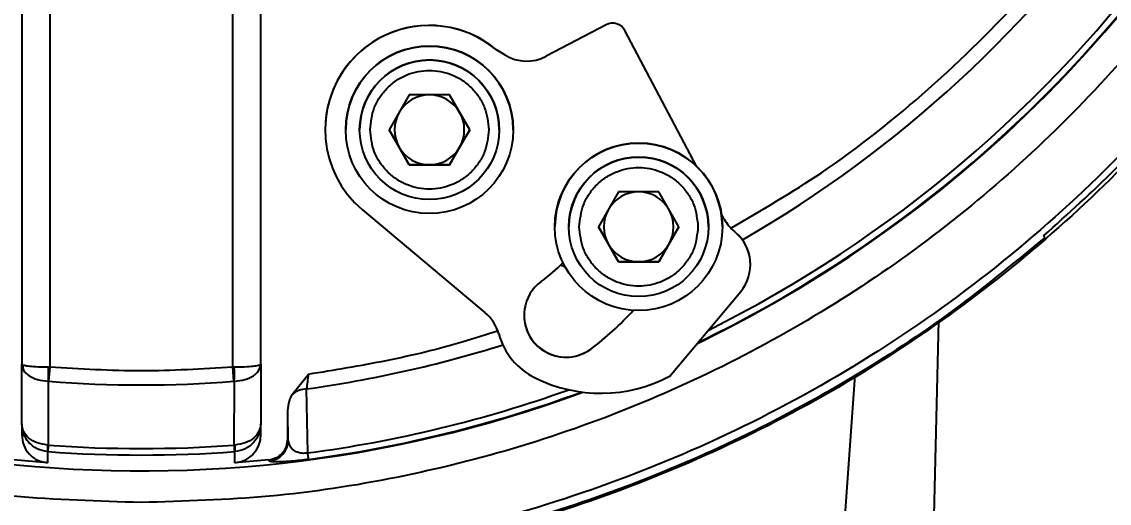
# Model space of a CAD drawing. Header units: millimetres. Extents: x 2028 to 4172, y 863 to 2379.
# Drawn here: x 2657.7 to 2735.6, y 2052.4 to 2086.9 of the extents above; entities that cross this region are included whole.
import ezdxf

# ---------------------------------------------------------------- set-up
doc = ezdxf.new("R2010")
doc.units = ezdxf.units.MM
doc.layers.add('AM_5', color=3, linetype='Continuous', lineweight=25)
doc.styles.add('SLDTEXTSTYLE1', font='txt.shx', dxfattribs={"width": 0.7, "bigfont": 'gbcbig.shx'})
doc.dimstyles.new('SLDDIMSTYLE12$0', dxfattribs={"dimtxt": 12, "dimasz": 10, "dimexe": 0, "dimexo": 0.0625, "dimgap": 0.875, "dimtad": 1, "dimdec": 1, "dimlfac": 1.8, "dimrnd": 1e-09, "dimzin": 12, "dimdsep": 46, "dimtxsty": 'SLDTEXTSTYLE1', "dimcen": 0.09, "dimdle": 8.16, "dimclrd": 3, "dimclre": 3, "dimadec": 0, "dimazin": 3, "dimtfac": 1, "dimtdec": 1, "dimtofl": 0, "dimtmove": 0, "dimatfit": 3, "dimfxl": 0, "dimfrac": 2, "dimtolj": 1, "dimlwd": 5, "dimlwe": 5, "dimarcsym": 0})

# ---------------------------------------------------------------- blocks, each defined once
blk = doc.blocks.new('*D51')
at = {"layer": 'AM_5', "color": 3, "lineweight": 5, "transparency": 16777216}
blk.add_line((2722.515, 2344.493), (2902.345, 2344.493), dxfattribs=at)
at = {"layer": 'AM_5', "color": 3, "linetype": 'Continuous', "lineweight": 5, "transparency": 16777216}
for p, q in [((2902.345, 2334.493), (2902.345, 2055.752)), ((2769.516, 2045.752), (2902.345, 2045.752))]:
    blk.add_line(p, q, dxfattribs=at)
at = {"layer": 'AM_5', "color": 3, "transparency": 16777216}
for points in [[(2900.678, 2334.493), (2904.011, 2334.493), (2902.345, 2344.493)], [(2900.678, 2055.752), (2904.011, 2055.752), (2902.345, 2045.752)]]:
    blk.add_solid(points, dxfattribs=at)
at = {"layer": 'Defpoints', "color": 0, "transparency": 16777216}
for p in [(2722.452, 2344.493), (2769.453, 2045.752), (2902.345, 2045.752)]:
    blk.add_point(p, dxfattribs=at)
at = {"layer": 'AM_5', "color": 0, "transparency": 16777216, "insert": (2895.47, 2195.122), "char_height": 12, "attachment_point": 5, "rotation": 90, "style": 'SLDTEXTSTYLE1'}
blk.add_mtext('\\A1;300', dxfattribs=at)

msp = doc.modelspace()

# ---------------------------------------------------------------- linework, layer by layer
at = {"color": 7, "linetype": 'Continuous', "lineweight": 25}
for p, q in [((2657.674, 2109.923), (2657.674, 2062.346)), ((2659.674, 2109.923), (2659.674, 2062.146)), ((2672.795, 2062.146), (2672.795, 2109.923)), ((2674.795, 2062.346), (2674.795, 2109.923)), ((2699.53, 2086.657), (2695.25, 2084.398)), ((2699.53, 2086.657), (2695.25, 2084.398)), ((2699.53, 2086.657), (2699.53, 2086.657)), ((2706.008, 2076.524), (2700.881, 2086.239)), ((2700.881, 2086.239), (2700.881, 2086.239)), ((2706.008, 2076.524), (2700.881, 2086.239)), ((2692.285, 2084.492), (2691.684, 2084.859)), ((2691.684, 2084.859), (2691.684, 2084.859)), ((2692.285, 2084.492), (2691.684, 2084.859)), ((2692.285, 2084.492), (2692.285, 2084.492)), ((2695.25, 2084.398), (2695.25, 2084.398)), ((2685.436, 2081.633), (2683.993, 2079.133)), ((2688.323, 2081.633), (2685.436, 2081.633)), ((2689.766, 2079.133), (2688.323, 2081.633)), ((2679.406, 2079.141), (2679.406, 2079.141)), ((2680.88, 2079.14), (2680.88, 2079.14)), ((2681.88, 2079.139), (2681.88, 2079.139)), ((2683.993, 2079.133), (2685.436, 2076.633)), ((2684.715, 2077.883), (2683.993, 2079.133)), ((2688.323, 2076.633), (2689.766, 2079.133)), ((2689.766, 2079.133), (2689.045, 2077.883)), ((2691.88, 2079.128), (2691.88, 2079.128)), ((2692.88, 2079.127), (2692.88, 2079.127)), ((2685.436, 2076.633), (2684.715, 2077.883)), ((2689.045, 2077.883), (2688.323, 2076.633)), ((2685.436, 2076.633), (2688.323, 2076.633)), ((2685.436, 2076.633), (2685.436, 2076.633)), ((2686.88, 2076.633), (2685.436, 2076.633)), ((2688.323, 2076.633), (2686.88, 2076.633)), ((2688.323, 2076.633), (2688.323, 2076.633)), ((2700.425, 2074.682), (2698.981, 2072.182)), ((2703.311, 2074.681), (2700.425, 2074.682)), ((2704.755, 2072.181), (2703.311, 2074.681)), ((2682.075, 2073.408), (2690.877, 2066.022)), ((2708.005, 2072.741), (2707.789, 2073.15)), ((2708.005, 2072.741), (2707.789, 2073.15)), ((2708.005, 2072.741), (2708.005, 2072.741)), ((2695.868, 2072.188), (2695.868, 2072.188)), ((2696.868, 2072.187), (2696.868, 2072.187)), ((2698.981, 2072.182), (2700.424, 2069.682)), ((2699.703, 2070.932), (2698.981, 2072.182)), ((2703.311, 2069.681), (2704.755, 2072.181)), ((2704.755, 2072.182), (2704.033, 2070.932)), ((2706.868, 2072.176), (2706.868, 2072.176)), ((2707.868, 2072.175), (2707.868, 2072.175)), ((2708.808, 2071.778), (2708.73, 2071.844)), ((2708.73, 2071.844), (2708.73, 2071.844)), ((2708.808, 2071.778), (2708.73, 2071.844)), ((2708.808, 2071.778), (2708.808, 2071.778)), ((2700.424, 2069.682), (2699.703, 2070.932)), ((2704.033, 2070.932), (2703.311, 2069.682)), ((2730.989, 2071.428), (2730.877, 2071.54)), ((2696.296, 2069.46), (2696.593, 2069.322)), ((2700.424, 2069.682), (2703.311, 2069.681)), ((2700.424, 2069.682), (2700.424, 2069.682)), ((2701.868, 2069.682), (2700.424, 2069.682)), ((2703.311, 2069.682), (2701.868, 2069.682)), ((2703.311, 2069.682), (2703.311, 2069.681)), ((2709.879, 2069.477), (2709.879, 2069.477)), ((2704.077, 2061.473), (2709.178, 2067.551)), ((2723.341, 2065.452), (2722.869, 2045.851)), ((2698.441, 2063.431), (2698.441, 2063.431)), ((2657.674, 2062.346), (2657.728, 2062.3)), ((2657.674, 2062.346), (2657.741, 2062.124)), ((2657.674, 2058.066), (2657.674, 2062.346)), ((2674.795, 2062.346), (2674.795, 2058.066)), ((2659.566, 2062.147), (2659.674, 2062.146)), ((2659.674, 2062.146), (2659.593, 2061.116)), ((2672.795, 2062.146), (2672.903, 2062.147)), ((2672.876, 2061.116), (2672.795, 2062.146)), ((2677.035, 2060.167), (2678.209, 2061.633)), ((2716.27, 2045.866), (2717.371, 2061.544)), ((2659.593, 2061.116), (2659.566, 2061.118)), ((2659.566, 2061.118), (2659.571, 2056.548)), ((2672.903, 2061.118), (2672.876, 2061.116)), ((2672.897, 2056.548), (2672.903, 2061.118)), ((2678.163, 2055.986), (2678.081, 2060.573)), ((2676.767, 2056.896), (2676.734, 2058.86)), ((2676.734, 2056.99), (2676.734, 2058.86)), ((2657.674, 2058.066), (2657.674, 2057.281)), ((2674.795, 2057.281), (2674.795, 2058.066)), ((2659.571, 2056.548), (2659.525, 2056.551)), ((2659.525, 2056.085), (2659.537, 2056.084)), ((2659.525, 2056.085), (2659.527, 2055.283)), ((2672.944, 2056.551), (2672.897, 2056.548)), ((2672.932, 2056.084), (2672.944, 2056.085)), ((2672.942, 2055.283), (2672.944, 2056.085)), ((2659.527, 2055.283), (2657.083, 2055.497)), ((2675.386, 2055.497), (2672.942, 2055.283)), ((2675.418, 2055.405), (2675.386, 2055.497))]:
    msp.add_line(p, q, dxfattribs=at)
at = {"color": 7, "linetype": 'Continuous', "lineweight": 25, "flags": 128}
for points in [[(2676.767, 2056.896), (2676.749, 2056.948), (2676.734, 2056.99)], [(2659.571, 2056.548), (2659.564, 2056.45), (2659.558, 2056.362), (2659.552, 2056.285), (2659.547, 2056.22), (2659.543, 2056.166), (2659.54, 2056.126), (2659.538, 2056.098), (2659.537, 2056.084)], [(2672.932, 2056.084), (2672.931, 2056.098), (2672.929, 2056.126), (2672.926, 2056.166), (2672.922, 2056.22), (2672.917, 2056.285), (2672.911, 2056.362), (2672.905, 2056.45), (2672.897, 2056.548)], [(2678.224, 2055.525), (2678.222, 2055.539), (2678.219, 2055.566), (2678.213, 2055.606), (2678.206, 2055.659), (2678.198, 2055.724), (2678.187, 2055.801), (2678.176, 2055.888), (2678.163, 2055.986)]]:
    msp.add_lwpolyline(points, dxfattribs=at)
at = {"color": 7, "linetype": 'Continuous', "lineweight": 25}
for centre, radius in [((2686.88, 2079.133), 6), ((2686.88, 2079.133), 5), ((2701.868, 2072.182), 6), ((2701.868, 2072.182), 5)]:
    msp.add_circle(centre, radius, dxfattribs=at)
for centre, radius, start, end in [((2666.234, 2146.177), 91.48, 295.79271, 180), ((2666.234, 2146.177), 91.48, 180, 290.22656), ((2666.234, 2146.177), 91.441, 295.84596, 351.20762), ((2666.234, 2146.177), 90.976, 296.50811, 351.20762), ((2666.234, 2146.177), 86.42, 299.88973, 350.7957), ((2686.88, 2079.133), 7.474, 50, 230), ((2686.88, 2079.133), 7.474, 50, 179.93876), ((2699.996, 2085.772), 1, 27.82515, 117.82515), ((2699.996, 2085.772), 1, 27.82515, 117.82515), ((2686.88, 2079.133), 6, 359.93876, 179.87751), ((2686.88, 2079.133), 5, 359.99969, 179.93876), ((2693.85, 2087.051), 3, 238.5537, 297.82515), ((2693.85, 2087.051), 3, 238.5537, 297.82515), ((2686.88, 2079.133), 2.5, 89.99969, 149.99969), ((2686.88, 2079.133), 2.5, 29.99969, 89.99969), ((2686.88, 2079.133), 2.5, 149.99969, 209.99969), ((2686.88, 2079.133), 2.5, 329.99969, 29.99969), ((2686.88, 2079.133), 2.5, 209.99969, 269.99969), ((2686.88, 2079.133), 2.5, 269.99969, 329.99969), ((2701.868, 2072.182), 6, 359.93876, 179.87751), ((2701.868, 2072.182), 5, 359.99969, 179.93876), ((2701.868, 2072.182), 2.5, 89.99969, 149.99969), ((2701.868, 2072.182), 2.5, 29.99969, 89.99969), ((2701.868, 2072.182), 2.5, 149.99969, 209.99969), ((2701.868, 2072.182), 2.5, 329.99969, 29.99969), ((2710.658, 2074.142), 3, 207.82515, 230), ((2710.658, 2074.142), 3, 207.82515, 230), ((2706.879, 2069.48), 3, 320, 50), ((2706.879, 2069.48), 3, 359.93876, 50), ((2701.868, 2072.182), 2.5, 209.99969, 269.99969), ((2701.868, 2072.182), 2.5, 269.99969, 329.99969), ((2686.88, 2079.133), 13.5, 306.36279, 315.13033), ((2696.662, 2065.846), 3, 126.36279, 306.36279), ((2686.88, 2079.133), 19.5, 306.36279, 318.43109), ((2686.88, 2079.133), 19.5, 306.36279, 318.43104), ((2688.949, 2063.724), 3, 15.38287, 50), ((2696.662, 2065.846), 3, 179.93876, 306.36279), ((2696.662, 2065.846), 5, 195.38287, 243.70737), ((2666.234, 2146.177), 86.42, 277.87924, 287.43853), ((2680.901, 2061.632), 21.341, 178.61808, 181.38192), ((2651.568, 2061.632), 21.341, 358.61808, 1.3819), ((2699.155, 2070.842), 10.583, 243.58851, 297.71587), ((2666.234, 2146.176), 85.319, 265.53552, 274.46448), ((2678.165, 2058.803), 1.772, 92.70609, 129.6354), ((2666.234, 2146.177), 90.976, 277.53416, 289.67251), ((2666.234, 2146.177), 91.441, 277.53416, 290.18053), ((2675.266, 2056.898), 1.5, 275.78841, 359.91128), ((2662.234, 2056.318), 2.719, 175.08834, 184.91166), ((2666.234, 2146.176), 90.341, 265.74841, 274.25159), ((2666.234, 2146.176), 89.875, 265.74841, 274.25159), ((2670.235, 2056.318), 2.719, 355.08834, 4.91166)]:
    msp.add_arc(centre, radius, start, end, dxfattribs=at)
for points in [[(2666.234, 2052.437), (2663.167, 2052.524), (2657.032, 2052.698), (2647.917, 2054.101), (2638.979, 2056.326), (2630.304, 2059.434), (2621.974, 2063.372), (2614.071, 2068.11), (2606.671, 2073.598), (2599.843, 2079.786), (2593.656, 2086.613), (2588.167, 2094.014), (2583.43, 2101.917), (2579.491, 2110.247), (2576.383, 2118.922), (2574.158, 2127.86), (2572.755, 2136.974), (2572.581, 2143.11), (2572.494, 2146.177)], [(2759.975, 2146.177), (2759.888, 2143.11), (2759.714, 2136.974), (2758.311, 2127.86), (2756.086, 2118.922), (2752.978, 2110.247), (2749.039, 2101.917), (2744.302, 2094.014), (2738.813, 2086.613), (2732.626, 2079.786), (2725.798, 2073.598), (2718.398, 2068.11), (2710.494, 2063.372), (2702.165, 2059.434), (2693.49, 2056.326), (2684.552, 2054.101), (2675.437, 2052.698), (2669.302, 2052.524), (2666.234, 2052.437)], [(2763.908, 2135.388), (2763.384, 2131.736), (2762.336, 2124.433), (2759.216, 2113.79), (2755.008, 2103.547), (2749.653, 2093.846), (2743.248, 2084.807), (2735.867, 2076.545), (2727.605, 2069.163), (2718.566, 2062.759), (2708.865, 2057.403), (2698.622, 2053.196), (2687.979, 2050.076), (2680.676, 2049.028), (2677.024, 2048.504)], [(2763.705, 2128.845), (2763.019, 2125.551), (2761.646, 2118.963), (2758.326, 2109.41), (2754.122, 2100.227), (2748.986, 2091.524), (2742.997, 2083.387), (2736.209, 2075.903), (2728.696, 2069.147), (2720.534, 2063.193), (2711.809, 2058.094), (2702.607, 2053.93), (2693.041, 2050.65), (2686.447, 2049.305), (2683.15, 2048.633)], [(2730.877, 2071.54), (2732.633, 2073.116), (2736.143, 2076.268), (2739.296, 2079.779), (2740.872, 2081.535)], [(2730.989, 2071.428), (2728.692, 2069.541), (2724.099, 2065.767), (2716.598, 2060.922), (2708.727, 2056.721), (2700.498, 2053.274), (2692.004, 2050.521), (2686.176, 2049.345), (2683.262, 2048.758)], [(2659.674, 2062.146), (2661.86, 2062.018), (2666.234, 2061.761), (2670.608, 2062.018), (2672.795, 2062.146)]]:
    msp.add_open_spline(points, degree=3, dxfattribs=at)
for points, knots in [([(2708.518, 2072.105), (2710.697, 2073.379), (2715.682, 2076.293), (2722.746, 2081.947), (2729.711, 2088.779), (2735.83, 2096.389), (2741.053, 2104.637), (2745.28, 2113.432), (2748.558, 2122.64), (2749.833, 2129.015), (2750.47, 2132.202)], [0, 0, 0, 0, 0.099849, 0.228442, 0.357035, 0.485628, 0.614221, 0.742814, 0.871407, 1, 1, 1, 1]), ([(2682.63, 2079.133), (2682.686, 2079.668), (2682.774, 2080.49), (2683.304, 2081.48), (2683.852, 2082.16), (2684.533, 2082.712), (2685.523, 2083.226), (2686.88, 2083.486), (2688.237, 2083.226), (2689.226, 2082.712), (2689.907, 2082.16), (2690.456, 2081.48), (2690.985, 2080.49), (2691.073, 2079.668), (2691.13, 2079.133)], [0, 0, 0, 0, 0.119728, 0.18418, 0.25, 0.31582, 0.380272, 0.5, 0.619728, 0.68418, 0.75, 0.81582, 0.880272, 1, 1, 1, 1]), ([(2691.13, 2079.133), (2691.073, 2078.599), (2690.985, 2077.776), (2690.456, 2076.787), (2689.907, 2076.107), (2689.226, 2075.555), (2688.237, 2075.041), (2686.88, 2074.781), (2685.522, 2075.041), (2684.533, 2075.555), (2683.852, 2076.107), (2683.304, 2076.787), (2682.774, 2077.776), (2682.686, 2078.599), (2682.63, 2079.133)], [0, 0, 0, 0, 0.119728, 0.18418, 0.25, 0.31582, 0.380272, 0.5, 0.619728, 0.68418, 0.75, 0.81582, 0.880272, 1, 1, 1, 1]), ([(2697.618, 2072.182), (2697.675, 2072.716), (2697.762, 2073.538), (2698.292, 2074.528), (2698.84, 2075.208), (2699.521, 2075.76), (2700.511, 2076.274), (2701.868, 2076.534), (2703.225, 2076.274), (2704.214, 2075.76), (2704.895, 2075.208), (2705.444, 2074.528), (2705.974, 2073.538), (2706.061, 2072.716), (2706.118, 2072.181)], [0, 0, 0, 0, 0.119728, 0.18418, 0.25, 0.31582, 0.380272, 0.5, 0.619728, 0.68418, 0.75, 0.81582, 0.880272, 1, 1, 1, 1]), ([(2706.118, 2072.181), (2706.061, 2071.647), (2705.974, 2070.825), (2705.444, 2069.835), (2704.895, 2069.155), (2704.214, 2068.603), (2703.225, 2068.089), (2701.868, 2067.829), (2700.511, 2068.089), (2699.521, 2068.603), (2698.84, 2069.155), (2698.292, 2069.835), (2697.762, 2070.825), (2697.675, 2071.647), (2697.618, 2072.182)], [0, 0, 0, 0, 0.119728, 0.18418, 0.25, 0.31582, 0.380272, 0.5, 0.619728, 0.68418, 0.75, 0.81582, 0.880272, 1, 1, 1, 1]), ([(2678.209, 2061.633), (2680.075, 2061.938), (2683.808, 2062.548), (2688.33, 2063.624), (2690.942, 2064.476), (2691.756, 2064.742)], [0, 0, 0, 0, 0.4077377, 0.8154754, 1, 1, 1, 1]), ([(2657.728, 2062.3), (2657.768, 2062.287), (2657.87, 2062.254), (2658.225, 2062.203), (2658.819, 2062.159), (2659.322, 2062.151), (2659.566, 2062.147)], [0, 0, 0, 0, 0.160391, 0.409006, 0.713334, 1, 1, 1, 1]), ([(2672.903, 2062.147), (2673.147, 2062.151), (2673.649, 2062.16), (2674.247, 2062.203), (2674.592, 2062.254), (2674.765, 2062.301), (2674.785, 2062.33), (2674.795, 2062.346)], [0, 0, 0, 0, 0.242074, 0.499088, 0.709022, 0.844475, 1, 1, 1, 1]), ([(2672.903, 2061.118), (2673.163, 2061.145), (2673.677, 2061.198), (2674.298, 2061.495), (2674.716, 2061.891), (2674.769, 2062.195), (2674.795, 2062.346)], [0, 0, 0, 0, 0.257797, 0.5102609, 0.7566206, 1, 1, 1, 1]), ([(2657.741, 2062.124), (2657.757, 2062.049), (2657.805, 2061.823), (2658.176, 2061.496), (2658.791, 2061.198), (2659.306, 2061.145), (2659.566, 2061.118)], [0, 0, 0, 0, 0.138516, 0.419018, 0.706474, 1, 1, 1, 1]), ([(2678.209, 2061.633), (2678.183, 2061.437), (2678.131, 2061.045), (2678.098, 2060.73), (2678.081, 2060.573)], [0, 0, 0, 0, 0.502434, 1, 1, 1, 1]), ([(2676.734, 2058.86), (2676.746, 2059.087), (2676.769, 2059.541), (2676.946, 2059.959), (2677.035, 2060.167)], [0, 0, 0, 0, 0.501105, 1, 1, 1, 1]), ([(2659.525, 2056.551), (2659.27, 2056.587), (2658.764, 2056.66), (2658.158, 2057.027), (2657.751, 2057.511), (2657.699, 2057.882), (2657.674, 2058.066)], [0, 0, 0, 0, 0.2578222, 0.5102459, 0.7566012, 1, 1, 1, 1]), ([(2659.525, 2056.085), (2659.27, 2056.133), (2658.764, 2056.228), (2658.158, 2056.707), (2657.751, 2057.341), (2657.699, 2057.826), (2657.674, 2058.066)], [0, 0, 0, 0, 0.2578222, 0.5102459, 0.7566012, 1, 1, 1, 1]), ([(2674.795, 2058.066), (2674.77, 2057.882), (2674.718, 2057.511), (2674.311, 2057.027), (2673.705, 2056.66), (2673.199, 2056.587), (2672.944, 2056.551)], [0, 0, 0, 0, 0.243399, 0.489754, 0.742178, 1, 1, 1, 1]), ([(2674.795, 2058.066), (2674.77, 2057.826), (2674.718, 2057.341), (2674.311, 2056.707), (2673.705, 2056.228), (2673.199, 2056.133), (2672.944, 2056.085)], [0, 0, 0, 0, 0.243399, 0.489754, 0.742178, 1, 1, 1, 1]), ([(2657.674, 2057.281), (2657.701, 2057.03), (2657.755, 2056.53), (2658.183, 2055.88), (2658.796, 2055.415), (2659.29, 2055.326), (2659.527, 2055.283)], [0, 0, 0, 0, 0.250413, 0.500189, 0.760934, 1, 1, 1, 1]), ([(2672.942, 2055.283), (2673.179, 2055.326), (2673.673, 2055.415), (2674.29, 2055.88), (2674.668, 2056.48), (2674.787, 2056.972), (2674.794, 2057.221), (2674.795, 2057.281)], [0, 0, 0, 0, 0.2390187, 0.4997552, 0.7494186, 0.939689, 1, 1, 1, 1]), ([(2675.386, 2055.497), (2675.567, 2055.535), (2675.929, 2055.612), (2676.371, 2055.963), (2676.675, 2056.438), (2676.715, 2056.806), (2676.734, 2056.99)], [0, 0, 0, 0, 0.250514, 0.50007, 0.74999, 1, 1, 1, 1]), ([(2678.163, 2055.986), (2678.092, 2055.975), (2677.95, 2055.953), (2677.747, 2055.957), (2677.565, 2055.984), (2677.399, 2056.032), (2677.305, 2056.076), (2677.259, 2056.102), (2677.252, 2056.106), (2677.229, 2056.119), (2677.14, 2056.174), (2676.861, 2056.413), (2676.809, 2056.682), (2676.767, 2056.896)], [0, 0, 0, 0, 0.058872, 0.118076, 0.181704, 0.251258, 0.33051, 0.330822, 0.333623, 0.341737, 0.373322, 0.501634, 1, 1, 1, 1]), ([(2678.224, 2055.525), (2678.01, 2055.498), (2677.57, 2055.443), (2676.979, 2055.389), (2676.467, 2055.353), (2675.954, 2055.334), (2675.52, 2055.345), (2675.453, 2055.385), (2675.418, 2055.405)], [0, 0, 0, 0, 0.1205845, 0.248868, 0.3727771, 0.5012581, 0.7408272, 1, 1, 1, 1])]:
    msp.add_open_spline(points, degree=3, knots=knots, dxfattribs=at)

# ---------------------------------------------------------------- dimensions: what is measured, and where the dimension line sits
at = {"layer": 'AM_5'}
dim = msp.add_linear_dim(base=(2902.345, 2045.752), p1=(2722.452, 2344.493), p2=(2769.453, 2045.752), angle=90, text='300', dimstyle='SLDDIMSTYLE12$0', override={"dimlfac": 1, "dimpost": ''}, dxfattribs=at)
dim.commit()
dim.dimension.update_dxf_attribs({"geometry": '*D51', "text_midpoint": (2895.47, 2195.122)})

doc.saveas('drawing.dxf')
